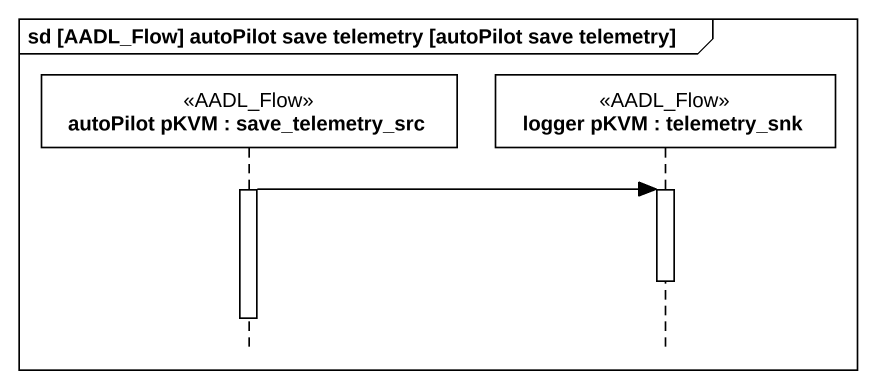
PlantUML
@startuml
mainframe sd [AADL_Flow] autoPilot save telemetry [autoPilot save telemetry]
hide footbox
participant "autoPilot pKVM : save_telemetry_src" as autoPilot_pKVM <<AADL_Flow>>
participant "logger pKVM : telemetry_snk" as logger_pKVM <<AADL_Flow>>

activate autoPilot_pKVM
autoPilot_pKVM -> logger_pKVM
activate logger_pKVM
deactivate logger_pKVM
deactivate autoPilot_pKVM
@enduml
